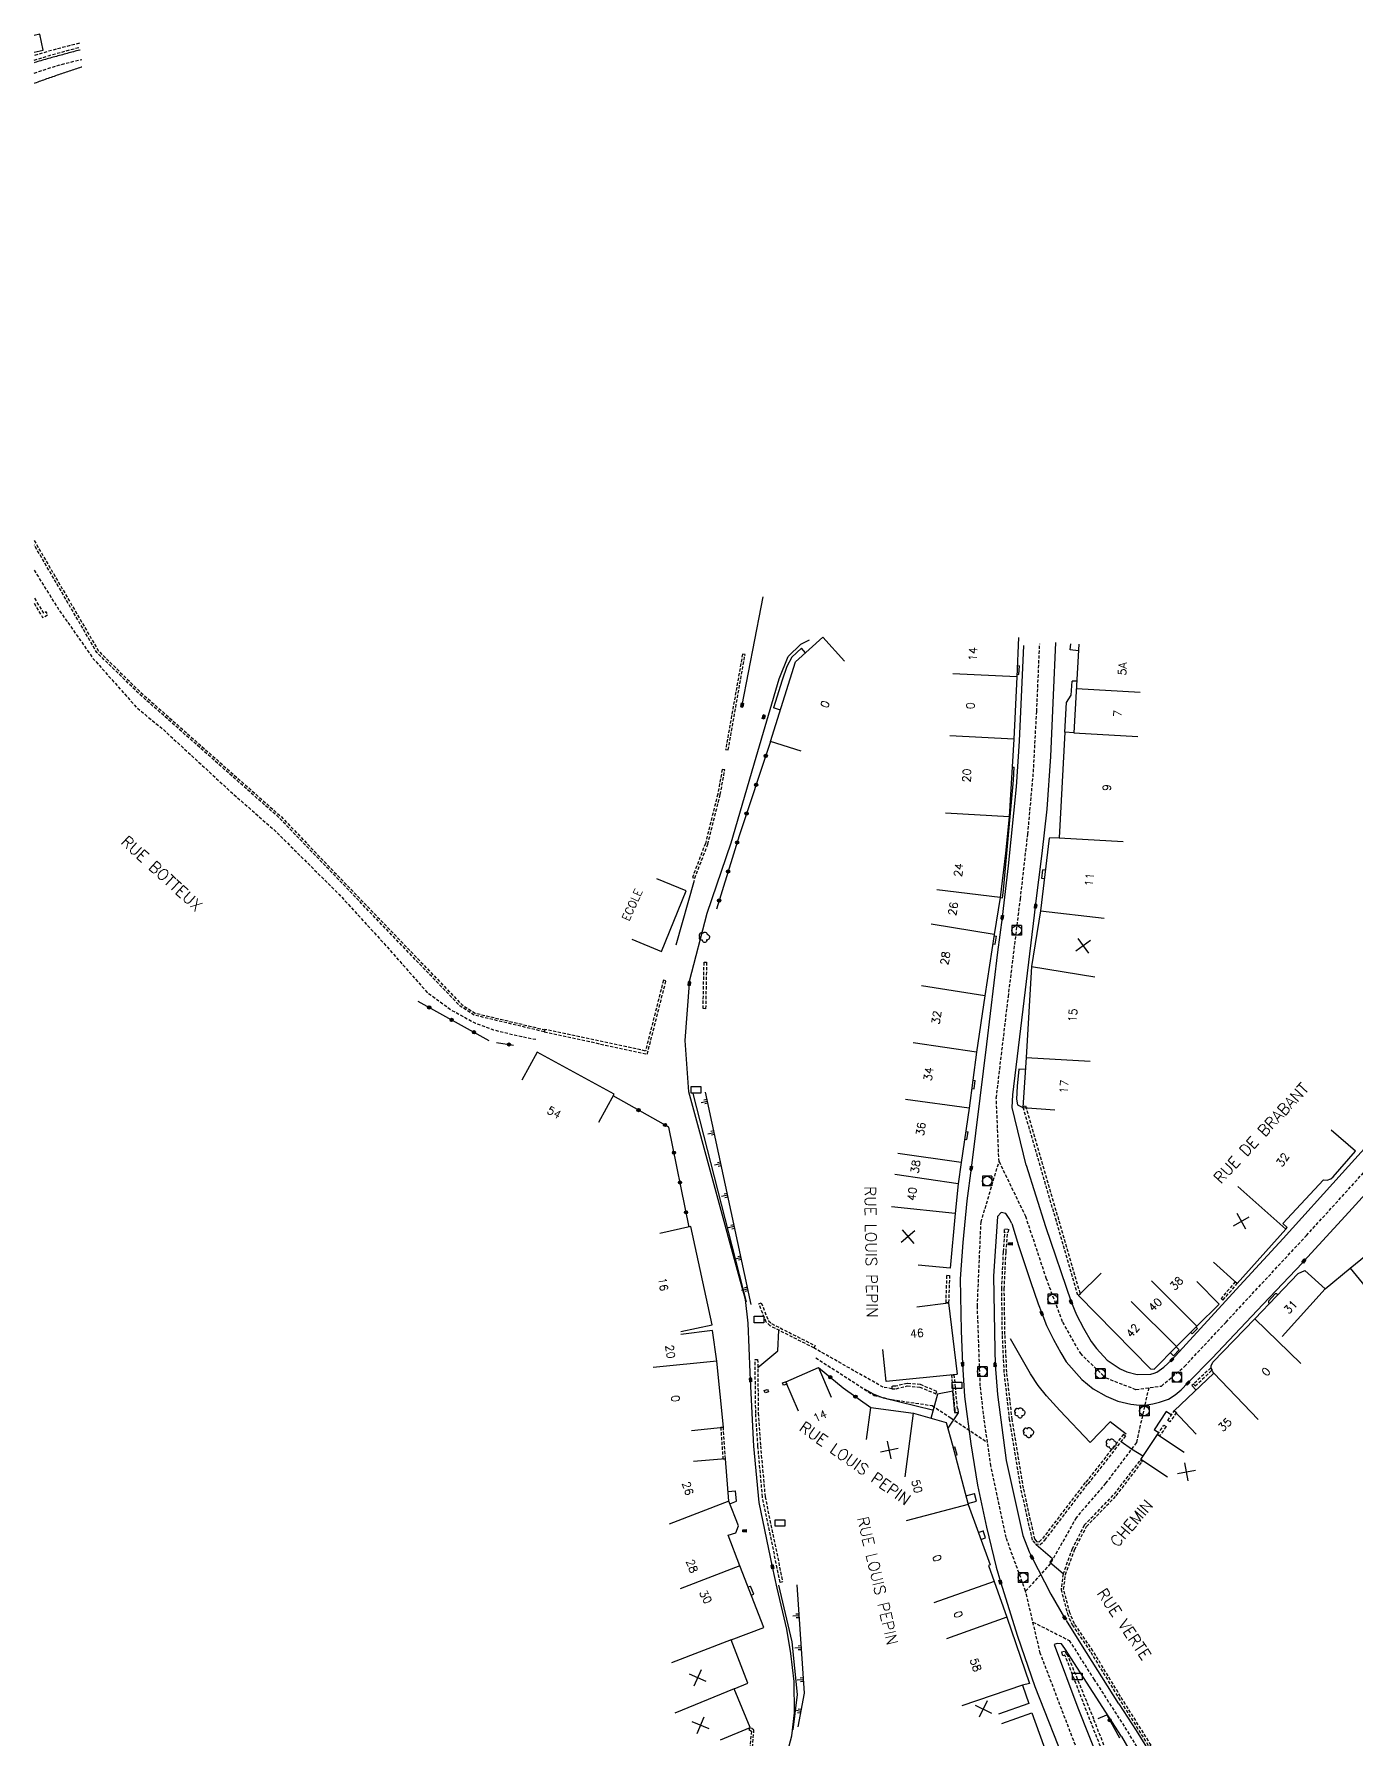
# Model space of a CAD drawing. Header units: millimetres. Extents: x 114000 to 115000, y 122000 to 123000.
# Drawn here: x 114000 to 114206.7, y 122239.7 to 122506.1 of the extents above; entities that cross this region are included whole.
import ezdxf
from ezdxf.enums import TextEntityAlignment as Align

# ---------------------------------------------------------------- set-up
doc = ezdxf.new("R2010")
doc.units = ezdxf.units.MM
doc.linetypes.add('DASHED', pattern=[0.75, 0.5, -0.25])
doc.layers.get('0').update_dxf_attribs({"linetype": 'CONTINUOUS'})
for name, color, linetype in [('W0001', 6, 'DASHED'), ('W0008', 7, 'CONTINUOUS'), ('W0100', 7, 'CONTINUOUS'), ('W0105', 7, 'CONTINUOUS'), ('W0112', 1, 'DASHED'), ('W0211', 2, 'CONTINUOUS'), ('W0300', 7, 'CONTINUOUS'), ('W0322', 7, 'CONTINUOUS'), ('W0400', 7, 'CONTINUOUS'), ('W0420', 7, 'CONTINUOUS'), ('W0984', 7, 'CONTINUOUS'), ('W0989', 7, 'CONTINUOUS'), ('W0991', 7, 'CONTINUOUS'), ('W1102', 7, 'CONTINUOUS'), ('W1471', 7, 'CONTINUOUS')]:
    doc.layers.add(name, color=color, linetype=linetype)
doc.styles.get("Standard").update_dxf_attribs({"font": 'romans.shx', "width": 0.85})

# ---------------------------------------------------------------- blocks, each defined once
blk = doc.blocks.new('t322o')
at = {"color": 0, "linetype": 'Continuous'}
for radius in [0.25, 0.15]:
    blk.add_circle((0, 0), radius, dxfattribs=at)
blk = doc.blocks.new('t991o')
at = {"color": 0, "linetype": 'Continuous'}
for p, q in [((-1, 1), (1, -1)), ((-1, -1), (1, 1))]:
    blk.add_line(p, q, dxfattribs=at)
blk = doc.blocks.new('T400')
for p, q in [((-0.15, 0.3), (0.15, 0.3)), ((-0.15, -0.25), (-0.15, 0.3)), ((-0.15, 0.15), (0.15, 0.15)), ((-0.15, 0), (0.15, 0)), ((0.15, 0.3), (0.15, -0.25)), ((-0.15, -0.15), (0.15, -0.15)), ((-0.15, -0.25), (-0.15, -0.3)), ((-0.15, -0.3), (0.15, -0.3)), ((0.15, -0.3), (0.15, -0.25))]:
    blk.add_line(p, q)
blk = doc.blocks.new('T1471')
at = {"color": 0, "linetype": 'Continuous', "flags": 128}
blk.add_lwpolyline([(-0.75, -0.5), (-0.75, 0.5), (0.75, 0.5), (0.75, -0.5), (-0.75, -0.5)], dxfattribs=at)
blk = doc.blocks.new('T300')
for p, q in [((-0.8, 0.51), (-0.86, 0.34)), ((-0.86, 0.34), (-0.86, 0.17)), ((-0.86, 0.17), (-0.74, 0.06)), ((-0.69, 0.63), (-0.8, 0.51)), ((-0.8, -0.06), (-0.74, 0.06)), ((-0.74, 0.06), (-0.69, 0.11)), ((-0.57, 0.69), (-0.69, 0.63)), ((-0.46, 0.69), (-0.57, 0.69)), ((-0.29, 0.63), (-0.46, 0.69)), ((-0.29, 0.63), (-0.17, 0.74)), ((-0.23, 0.57), (-0.29, 0.63)), ((-0.17, 0.74), (-0.06, 0.8)), ((-0.06, 0.8), (0.06, 0.8)), ((0.06, 0.8), (0.23, 0.74)), ((0.23, 0.74), (0.34, 0.63)), ((0.34, 0.63), (0.4, 0.51)), ((0.46, 0.46), (0.34, 0.46)), ((0.4, 0.51), (0.4, 0.46)), ((0.57, 0.4), (0.46, 0.46)), ((0.57, 0.4), (0.69, 0.29)), ((0.69, 0.29), (0.74, 0.17)), ((0.74, 0.06), (0.69, -0.17)), ((0.74, 0.17), (0.74, 0.06)), ((-0.8, -0.17), (-0.8, -0.06)), ((-0.8, -0.23), (-0.8, -0.17)), ((-0.74, -0.34), (-0.8, -0.23)), ((-0.69, -0.4), (-0.74, -0.34)), ((-0.51, -0.46), (-0.69, -0.4)), ((-0.4, -0.46), (-0.51, -0.46)), ((-0.4, -0.46), (-0.34, -0.46)), ((-0.34, -0.46), (-0.34, -0.4)), ((-0.34, -0.51), (-0.34, -0.46)), ((-0.29, -0.63), (-0.34, -0.51)), ((-0.17, -0.74), (-0.29, -0.63)), ((-0.06, -0.8), (-0.17, -0.74)), ((0.06, -0.8), (-0.06, -0.8)), ((0.17, -0.74), (0.06, -0.8)), ((0.23, -0.69), (0.17, -0.74)), ((0.29, -0.46), (0.23, -0.46)), ((0.29, -0.63), (0.23, -0.69)), ((0.46, -0.4), (0.29, -0.46)), ((0.34, -0.51), (0.29, -0.63)), ((0.34, -0.51), (0.34, -0.46)), ((0.57, -0.34), (0.46, -0.4)), ((0.63, -0.29), (0.57, -0.34)), ((0.69, -0.17), (0.63, -0.29))]:
    blk.add_line(p, q)
blk = doc.blocks.new('t211o')
at = {"color": 0, "linetype": 'Continuous'}
for p, q in [((-0.29, 0.5), (-0.29, 0)), ((0, 1), (0, 0)), ((0.29, 0.5), (0.29, 0))]:
    blk.add_line(p, q, dxfattribs=at)
blk = doc.blocks.new('T420')
for p, q in [((0.75, 0.75), (-0.75, 0.75)), ((-0.75, 0.75), (-0.75, -0.75)), ((0.75, 0.75), (0.75, -0.75)), ((0.75, -0.75), (-0.75, -0.75))]:
    blk.add_line(p, q)
blk.add_ellipse((0, 0), major_axis=(-0.53, 0.53), ratio=1, start_param=3.926991, end_param=10.210176)

msp = doc.modelspace()

# ---------------------------------------------------------------- linework, layer by layer
at = {"layer": 'W0001', "flags": 128}
for points in [[(114000, 122500.04), (114000.91, 122500.36), (114003.81, 122501.27), (114007.44, 122502.18)], [(114000, 122422.4), (114003.81, 122416.31), (114009.25, 122408.57), (114016.01, 122400.96), (114020.12, 122397.58), (114031.03, 122387.52), (114037.64, 122381.72), (114047.66, 122371.76), (114054.38, 122364.43), (114061.36, 122356.52), (114065.21, 122353.69), (114068.96, 122351.65), (114071.8, 122350.61), (114076.18, 122349.55), (114078.59, 122349.1)]]:
    msp.add_lwpolyline(points, dxfattribs=at)
at = {"layer": 'W0001'}
for points in [[(114163.23, 122237.48), (114157.21, 122253.26), (114154.92, 122262.96), (114151.86, 122271.31), (114149.49, 122282.5), (114148.43, 122289.87), (114147.84, 122295.01), (114147.38, 122307.43), (114147.95, 122320.58), (114150.76, 122330.03), (114150.34, 122339.97), (114152.22, 122355.77), (114154.1, 122371.04), (114155.26, 122381.16), (114156.14, 122390.86), (114156.65, 122400.36), (114157.12, 122410.88)], [(114150.76, 122330.03), (114154.89, 122321.52), (114158.1, 122311.88), (114160.67, 122304.96), (114163.47, 122300.05), (114167.43, 122296.27), (114172.16, 122294.44), (114176.14, 122294.99), (114179.75, 122298.04), (114186.23, 122304.97), (114198.8, 122318.5), (114207.87, 122328.47), (114210.74, 122331.93), (114214.97, 122336.64), (114222.62, 122343.29), (114230.1, 122349.57), (114235.87, 122354.36), (114242.93, 122357.44)], [(114122.14, 122299.39), (114131.26, 122293.52), (114134.02, 122292.87), (114140.32, 122291.93), (114143.24, 122290), (114148.96, 122286.18)], [(114174.15, 122294.72), (114172.23, 122286.15), (114167.42, 122279.79), (114162.8, 122274.41), (114158.78, 122267.23), (114154.92, 122262.96)], [(114156.07, 122258.11), (114161.73, 122255.25), (114165.58, 122249.21), (114170.43, 122241.66), (114174.43, 122235.08), (114178.5, 122229.67), (114185.78, 122219.97), (114191.63, 122212.79), (114198.45, 122205.31), (114204.38, 122200.52), (114212, 122195.63), (114217.09, 122193.07), (114225.94, 122190.5), (114231.15, 122188.72), (114234.4, 122187.17), (114240.76, 122182.67), (114243.52, 122180.74), (114256.85, 122173.68), (114264.79, 122170.37), (114272.54, 122169.53), (114279.37, 122169.09), (114280.71, 122169.09), (114284.61, 122168.5), (114289.15, 122167.27)]]:
    msp.add_lwpolyline(points, dxfattribs=at)
at = {"layer": 'W0008'}
for p, q in [((114100.34, 122363.88), (114103.19, 122373.98)), ((114102.4, 122358.24), (114105.18, 122368.82)), ((114155.01, 122329.49), (114152.8, 122338.48)), ((114152.74, 122320.36), (114152.35, 122321.17)), ((114169.9, 122240.24), (114161.04, 122254)), ((114169.48, 122245.34), (114172.19, 122241.2))]:
    msp.add_line(p, q, dxfattribs=at)
at = {"layer": 'W0008', "flags": 128}
for points in [[(114007.18, 122503.63), (114007.13, 122503.61), (114006.88, 122503.56), (114006.64, 122503.5), (114006.4, 122503.44), (114006.15, 122503.38), (114005.91, 122503.31), (114005.67, 122503.25), (114005.43, 122503.18), (114005.18, 122503.11), (114004.94, 122503.05), (114004.7, 122502.98), (114004.45, 122502.91), (114004.21, 122502.85), (114003.97, 122502.78), (114003.72, 122502.72), (114003.48, 122502.65), (114003.24, 122502.58), (114002.99, 122502.52), (114002.75, 122502.45), (114002.51, 122502.38), (114002.27, 122502.32), (114002.02, 122502.25), (114001.78, 122502.18), (114001.54, 122502.11), (114001.3, 122502.04), (114001.05, 122501.97), (114000.81, 122501.9), (114000.57, 122501.83), (114000.33, 122501.76), (114000.09, 122501.69), (114000, 122501.66)], [(114007.48, 122500.98), (114007.48, 122500.98), (114007.34, 122500.94), (114007.11, 122500.86), (114006.87, 122500.79), (114006.64, 122500.71), (114006.4, 122500.64), (114006.17, 122500.56), (114005.93, 122500.48), (114005.7, 122500.41), (114005.46, 122500.33), (114005.23, 122500.25), (114004.99, 122500.17), (114004.76, 122500.09), (114004.52, 122500.01), (114004.29, 122499.93), (114004.05, 122499.86), (114003.82, 122499.78), (114003.59, 122499.69), (114003.35, 122499.61), (114003.12, 122499.53), (114002.89, 122499.45), (114002.65, 122499.37), (114002.42, 122499.29), (114002.19, 122499.21), (114001.95, 122499.12), (114001.72, 122499.04), (114001.49, 122498.96), (114001.25, 122498.87), (114001.02, 122498.79), (114000.79, 122498.71), (114000.56, 122498.62), (114000.32, 122498.54), (114000.09, 122498.45), (114000, 122498.42)]]:
    msp.add_lwpolyline(points, dxfattribs=at)
at = {"layer": 'W0008'}
for points in [[(114110.6, 122401.09), (114110.64, 122401.34), (114113.59, 122416.65), (114113.9, 122418.24)], [(114105.18, 122368.82), (114108.9, 122379.82), (114112.84, 122393.19), (114116.43, 122405.45), (114117.82, 122408.93), (114119.82, 122410.84), (114121.17, 122411.53)], [(114154.6, 122410.63), (114153.91, 122395.72), (114153.46, 122388.57), (114152.21, 122376.25), (114151.4, 122369.55), (114151.26, 122368.18), (114150.53, 122362.77), (114148.79, 122348.4), (114147.77, 122339.95), (114146.42, 122329), (114145.75, 122323.9), (114145.12, 122317.39), (114144.7, 122311.75), (114144.86, 122303.63), (114145.07, 122298.39), (114145.39, 122293.36), (114146.36, 122285.94), (114147.38, 122279.52), (114148.79, 122272.92), (114150.34, 122266.68), (114150.98, 122264.38), (114153.63, 122255.94), (114156.34, 122248.08), (114161.41, 122235.24)], [(114152.8, 122338.48), (114152.91, 122340.46), (114156.31, 122368.51), (114156.48, 122369.92), (114157.48, 122378.15), (114158.26, 122385.06), (114158.85, 122393.31), (114159.28, 122402.86), (114159.64, 122411.12)], [(114117.18, 122235.88), (114118.38, 122240.35), (114118.82, 122243.92), (114118.77, 122248.85), (114118.26, 122253.2), (114117.6, 122257.03), (114116.09, 122263.44), (114115.37, 122266.74), (114113.29, 122276.79), (114112.45, 122285.58), (114111.95, 122295.93), (114111.89, 122297.08), (114111.55, 122304.8), (114111.15, 122308.48), (114110.38, 122311.33), (114102.3, 122340.94), (114101.73, 122348.96), (114102.38, 122357.83), (114102.4, 122358.24)], [(114155.01, 122329.49), (114158, 122319.92), (114162.02, 122308.12), (114162.87, 122306.08), (114163.94, 122304.03), (114165.16, 122301.93), (114165.98, 122300.84), (114167.68, 122299.03), (114169.67, 122297.68), (114170.71, 122297.21), (114172.35, 122296.81), (114174.47, 122296.84), (114174.99, 122297.01), (114175.4, 122297.17), (114176.53, 122297.92), (114177.77, 122299.09), (114188.4, 122310.71), (114195.15, 122318.05), (114204.36, 122328.21), (114210.29, 122334.77)], [(114152.74, 122320.36), (114153.82, 122316.92), (114155.66, 122311.31), (114156.86, 122307.83), (114157.44, 122306.35), (114158.17, 122304.42), (114159.26, 122302.24), (114160.41, 122300.15), (114161.26, 122298.79), (114163.68, 122296.01), (114165.47, 122294.54), (114167.52, 122293.38), (114169.34, 122292.61), (114171.38, 122292.14), (114172.71, 122292.01), (114173.84, 122292.06), (114174.82, 122292.23), (114175.83, 122292.45), (114177.26, 122292.95), (114178.28, 122293.63), (114179.21, 122294.37), (114180.28, 122295.46), (114184.05, 122299.36), (114191.99, 122307.74), (114198.18, 122314.25), (114198.39, 122314.5), (114205.42, 122322.14), (114212.12, 122329.54)], [(114152.35, 122321.17), (114151.81, 122321.93), (114151.08, 122322.07), (114150.52, 122321.48), (114149.89, 122312.13), (114150.09, 122300.66), (114150.14, 122298.31), (114150.51, 122293.65), (114151.89, 122283.35), (114154.46, 122271.62), (114155.49, 122269.11), (114155.89, 122268.24), (114158.87, 122262.49), (114161.01, 122258.78)], [(114170.63, 122287.45), (114168.14, 122289.38), (114165, 122286.15), (114160.26, 122291.16), (114158.19, 122293.47), (114156.86, 122295.05), (114155.7, 122296.9), (114152.57, 122302.37)], [(114169.48, 122245.34), (114163.52, 122254.77), (114161.32, 122258.37)], [(114161.04, 122254), (114160.51, 122254.73), (114159.85, 122254.78), (114159.38, 122254.63), (114163.07, 122244.71), (114168.21, 122231.74), (114169.64, 122227.99), (114184.44, 122190.44), (114201.32, 122147.46), (114202.69, 122143.27), (114204.86, 122136.54), (114206.91, 122129.79), (114209.77, 122120.18), (114212.12, 122112.12), (114213.6, 122106.93), (114214.99, 122101.66), (114219.53, 122085.25), (114223, 122072.5), (114225.25, 122064.32)], [(114169.9, 122240.24), (114173.48, 122234.08), (114176.43, 122230.05), (114178.16, 122228.04)], [(114172.19, 122241.2), (114175.33, 122236.14), (114175.9, 122235.22), (114182.76, 122226.31), (114188.01, 122219.32), (114199.94, 122205.92), (114204.54, 122202.34), (114209.28, 122199.14), (114214.15, 122196.18), (114217.65, 122194.5), (114220.03, 122193.65), (114226.86, 122191.79), (114232.04, 122190.15), (114237.42, 122186.79), (114244.88, 122181.79), (114249.21, 122179.63), (114255.97, 122176.02), (114260.52, 122173.81), (114264.1, 122172.4), (114265.48, 122171.96), (114266.87, 122171.68), (114269, 122171.45), (114271.62, 122171.22)]]:
    msp.add_lwpolyline(points, dxfattribs=at)
at = {"layer": 'W0100'}
for q in [(114201.46, 122327.17), (114195.79, 122319.73)]:
    msp.add_line((114195.1, 122320.36), q, dxfattribs=at)
at = {"layer": 'W0100', "flags": 128}
msp.add_lwpolyline([(114000, 122503.3), (114001.42, 122503.61), (114000.89, 122506.13), (114000, 122505.93)], dxfattribs=at)
at = {"layer": 'W0100'}
for points in [[(114119.84, 122394.16), (114115.07, 122395.66), (114118.96, 122408.08), (114123.26, 122411.93), (114126.6, 122408.21)], [(114153.81, 122411.88), (114153.54, 122405.75), (114153.06, 122396.02), (114152.36, 122383.87), (114151.79, 122378.2), (114150.95, 122371.27), (114150.02, 122365.53), (114148.54, 122355.94), (114147.27, 122347.15), (114146.08, 122338.37), (114144.86, 122329.89), (114144.39, 122326.59), (114143.91, 122321.94), (114143.12, 122313.4), (114138.14, 122313.85)], [(114163.25, 122410.84), (114163.25, 122410.84), (114163.25, 122410.84), (114162.46, 122397)], [(114162.46, 122397), (114161.06, 122397.08), (114160.15, 122380.59), (114158.59, 122380.57), (114157.27, 122369.2), (114155.85, 122360.53), (114155.01, 122346.32), (114154.47, 122338.48), (114159.46, 122338.14)], [(114093.39, 122364.78), (114098.01, 122362.87), (114101.9, 122372.3), (114097.28, 122374.21)], [(114181.59, 122287.46), (114178.15, 122291.09), (114184.34, 122296.98), (114184.18, 122297.18), (114183.99, 122297.51), (114183.92, 122297.74), (114183.91, 122298.12), (114184.15, 122298.7), (114190.73, 122305.49), (114197.5, 122312.56), (114198.54, 122313.01), (114201.7, 122310.14), (114205.64, 122313.37), (114209.8, 122316.78), (114213.68, 122319.9), (114217.35, 122322.87), (114216.04, 122325.69), (114212.77, 122329.42), (114215.31, 122332.27), (114217.45, 122334.7), (114221.98, 122338.58), (114231.7, 122346.91), (114237, 122351.41), (114239.98, 122348.05)], [(114088.24, 122336.17), (114090.64, 122340.56), (114078.61, 122347.14), (114076.21, 122342.76)], [(114201.46, 122327.17), (114202.03, 122327.14), (114202.59, 122327.33), (114202.97, 122327.65), (114206.45, 122331.67), (114202.67, 122334.94)], [(114101.04, 122303.49), (114105.93, 122304.54), (114102.63, 122319.88), (114097.75, 122318.83)], [(114184.26, 122314.32), (114187.99, 122310.99), (114195.56, 122319.49), (114195.79, 122319.73)], [(114166.72, 122312.62), (114163.16, 122309.12), (114174.44, 122297.65), (114174.99, 122297.6), (114178.51, 122301.17), (114181.67, 122304.31), (114185.17, 122307.78), (114181.65, 122311.33)], [(114137.92, 122307.37), (114142.88, 122307.97), (114144.22, 122296.84), (114144.14, 122296.8), (114133.11, 122295.71), (114132.62, 122300.68)], [(114102.72, 122288.06), (114107.69, 122288.55), (114106.66, 122298.88), (114106.02, 122303.66), (114101.06, 122303.01)], [(114119.43, 122291.07), (114117.46, 122295.66), (114122.56, 122297.86), (114124.54, 122293.27)], [(114130.07, 122286.65), (114130.72, 122291.61), (114137.41, 122290.73), (114142.51, 122289.27), (114143.49, 122285.73), (114145.93, 122276.5), (114149.39, 122267.04), (114149.1, 122266.96), (114149.99, 122264.45), (114151.98, 122258.9), (114155.53, 122248.51), (114155.52, 122248.54), (114154.41, 122248.25), (114155.4, 122245.41), (114150.68, 122243.76)], [(114177.09, 122280.74), (114172.93, 122283.51), (114175.52, 122287.42), (114179.69, 122284.65)], [(114107.25, 122239.74), (114111.87, 122241.65), (114109.37, 122247.71), (114111.53, 122248.56), (114108.92, 122255.33), (114114.01, 122257.28), (114110.26, 122266.93), (114108.46, 122271.71), (114109.62, 122272.08), (114110.04, 122273.17), (114108.56, 122277), (114108.02, 122283.61), (114103.04, 122283.21)], [(114151.2, 122242.26), (114155.9, 122243.95), (114157.7, 122238.92), (114159.67, 122233.43), (114162.05, 122227.45), (114164, 122222.16), (114166.98, 122214.33), (114169.85, 122207.15), (114172.76, 122199.36), (114175.81, 122191.68), (114178.29, 122185.21), (114181.04, 122178.45), (114180.16, 122176.81), (114175.65, 122174.83), (114173.64, 122179.41)]]:
    msp.add_lwpolyline(points, dxfattribs=at)
at = {"layer": 'W0105'}
for p, q in [((114120.54, 122409.5), (114119.92, 122410.2)), ((114153.56, 122406.14), (114153.88, 122406.12)), ((114153.62, 122407.51), (114153.98, 122407.49)), ((114153.88, 122406.12), (114153.98, 122407.49)), ((114162.92, 122405.05), (114162.19, 122405.09)), ((114116.6, 122400.54), (114115.53, 122400.88)), ((114152.8, 122391.65), (114153.15, 122391.63)), ((114157.45, 122374.27), (114157.63, 122375.59)), ((114157.85, 122374.22), (114157.45, 122374.27)), ((114158, 122375.54), (114157.63, 122375.59)), ((114150.96, 122371.29), (114151.3, 122371.25)), ((114149.79, 122364.04), (114150.15, 122363.98)), ((114149.99, 122365.31), (114150.35, 122365.25)), ((114150.15, 122363.98), (114150.35, 122365.25)), ((114154.88, 122344.4), (114153.87, 122344.47)), ((114146.5, 122341.46), (114146.86, 122341.41)), ((114146.67, 122342.73), (114147.05, 122342.68)), ((114146.86, 122341.41), (114147.05, 122342.68)), ((114145.38, 122333.52), (114145.75, 122333.47)), ((114145.56, 122334.76), (114145.92, 122334.71)), ((114145.75, 122333.47), (114145.92, 122334.71)), ((114194.33, 122309.25), (114194.17, 122309.41)), ((114193.01, 122307.87), (114192.88, 122308)), ((114181.56, 122304.2), (114181.77, 122303.98)), ((114180.71, 122303.35), (114180.93, 122303.12)), ((114181.77, 122303.98), (114180.93, 122303.12)), ((114177.53, 122300.17), (114178.01, 122299.7)), ((114178.92, 122300.65), (114178.01, 122299.7)), ((114178.45, 122301.11), (114178.92, 122300.65)), ((114181.14, 122295.3), (114180.89, 122295.07)), ((114181.54, 122294.33), (114180.89, 122295.07)), ((114176.9, 122290.99), (114175.01, 122288.14)), ((114177.7, 122290.44), (114176.9, 122290.99)), ((114175.7, 122287.67), (114175.01, 122288.14)), ((114143.57, 122285.41), (114143.86, 122285.49)), ((114144.22, 122284.25), (114143.86, 122285.49)), ((114143.92, 122284.17), (114144.22, 122284.25)), ((114108.44, 122278.51), (114109.61, 122278.61)), ((114109.77, 122277.01), (114109.61, 122278.61)), ((114145.57, 122277.86), (114146.91, 122278.22)), ((114147.24, 122276.98), (114146.91, 122278.22)), ((114108.72, 122276.6), (114109.77, 122277.01)), ((114145.9, 122276.62), (114147.24, 122276.98)), ((114147.53, 122272.12), (114148.26, 122272.38)), ((114147.93, 122271.02), (114148.64, 122271.28)), ((114111.56, 122263.6), (114111.95, 122263.75)), ((114112.46, 122262.46), (114111.95, 122263.75)), ((114112.06, 122262.31), (114112.46, 122262.46))]:
    msp.add_line(p, q, dxfattribs=at)
for points in [[(114163.19, 122409.81), (114161.89, 122409.96), (114161.97, 122410.91)], [(114119.92, 122410.2), (114118.41, 122408.83), (114117.62, 122407.35), (114116.87, 122405.23), (114115.53, 122400.88)], [(114161.05, 122397.08), (114161.32, 122401.72), (114162.04, 122402.89), (114162.19, 122405.09)], [(114151.3, 122371.25), (114151.47, 122372.45), (114153.03, 122389.59), (114153.15, 122391.63)], [(114153.87, 122344.47), (114153.62, 122341.8), (114153.51, 122339.79), (114153.66, 122338.91), (114154.46, 122338.49)], [(114194.17, 122309.41), (114193.93, 122309.36), (114192.86, 122308.25), (114192.88, 122308)], [(114113.06, 122297.87), (114116.22, 122300.5), (114116.34, 122303.72)], [(114140.38, 122291.24), (114132.69, 122293.1), (114131.15, 122293.7), (114129.74, 122294.49)], [(114142.81, 122288.38), (114144.45, 122290.82), (114143.84, 122290.85), (114143.55, 122294.16), (114141.16, 122293.73), (114140.09, 122289.9)], [(114173.32, 122283.99), (114171.44, 122285.12), (114169.87, 122286.25)], [(114148.64, 122271.28), (114148.26, 122272.38), (114148.24, 122272.41)], [(114156.55, 122270.25), (114159.1, 122268.03), (114158.68, 122267.48), (114160.81, 122265.7)]]:
    msp.add_lwpolyline(points, dxfattribs=at)
at = {"layer": 'W0112'}
for p, q in [((114108.45, 122394.33), (114111.08, 122409.22)), ((114111.08, 122409.22), (114110.69, 122409.29)), ((114107.21, 122387.35), (114107.91, 122391.21)), ((114104.52, 122353.93), (114104.68, 122361.17)), ((114104.68, 122361.17), (114105.07, 122361.16)), ((114095.81, 122346.83), (114098.72, 122358.26)), ((114079.72, 122350.3), (114095.81, 122346.83)), ((114159.72, 122320.72), (114154.52, 122338.62)), ((114143.03, 122312.27), (114142.88, 122307.97)), ((114185.75, 122308.42), (114187.98, 122310.98)), ((114187.98, 122310.98), (114187.68, 122311.25)), ((114114.39, 122304.94), (114113.24, 122307.83)), ((114142.88, 122307.97), (114142.48, 122307.98)), ((114112.75, 122290.75), (114112.65, 122299.15)), ((114132.66, 122294.79), (114121.85, 122300.93)), ((114143.38, 122296.68), (114143.77, 122296.72)), ((114183.84, 122297.83), (114181.16, 122295.29)), ((114114.09, 122294.27), (114114.6, 122294.47)), ((114114.6, 122294.47), (114114.75, 122294.1)), ((114116.93, 122295.46), (114117.46, 122295.66)), ((114117.46, 122295.66), (114117.6, 122295.29)), ((114134.03, 122294.55), (114132.66, 122294.79)), ((114138.37, 122294.82), (114140.88, 122293.78)), ((114181.16, 122295.29), (114181.43, 122295)), ((114143.85, 122291.2), (114143.88, 122290.8)), ((114177.13, 122289.61), (114178.15, 122291.09)), ((114178.15, 122291.09), (114178.48, 122290.86)), ((114107.69, 122288.55), (114107.29, 122288.52)), ((114108.01, 122283.62), (114107.69, 122288.55)), ((114175.53, 122287.43), (114176.53, 122288.89)), ((114176.53, 122288.89), (114176.86, 122288.66)), ((114170.2, 122287.45), (114170.52, 122287.2)), ((114172.88, 122283.45), (114173.18, 122283.22)), ((114157.61, 122271.17), (114164.33, 122279.98)), ((114157.94, 122270.92), (114164.63, 122279.71)), ((114162.57, 122269.41), (114164.45, 122273.07)), ((114169.42, 122246.29), (114174.17, 122238.69)), ((114112.48, 122241.25), (114111.87, 122241.67)), ((114112.11, 122237.07), (114112.48, 122241.25))]:
    msp.add_line(p, q, dxfattribs=at)
at = {"layer": 'W0112', "flags": 128}
for points in [[(114007.07, 122504.7), (114002.24, 122503.46), (114000, 122502.74)], [(114000, 122502.04), (114002.42, 122502.81), (114007.09, 122504.08)], [(114000, 122427.05), (114010.07, 122409.77), (114016.67, 122403.31), (114038.55, 122383.95), (114066.81, 122354.56), (114068.92, 122353.22), (114079.8, 122350.63), (114079.72, 122350.3), (114068.78, 122352.91), (114066.59, 122354.3), (114038.32, 122383.71), (114016.44, 122403.07), (114009.8, 122409.56), (114000, 122426.38)], [(114000, 122417.24), (114001.33, 122414.99), (114002.15, 122415.45), (114001.91, 122415.89), (114001.51, 122415.67), (114000, 122418.22)]]:
    msp.add_lwpolyline(points, dxfattribs=at)
at = {"layer": 'W0112'}
for points in [[(114110.69, 122409.29), (114108.05, 122394.4), (114108.45, 122394.33)], [(114107.91, 122391.21), (114107.51, 122391.28), (114106.82, 122387.43), (114104.88, 122379.72)], [(114103.22, 122374.28), (114105.26, 122379.6), (114107.21, 122387.35)], [(114104.88, 122379.72), (114102.85, 122374.42), (114103.22, 122374.28)], [(114105.07, 122361.16), (114104.92, 122353.92), (114104.52, 122353.93)], [(114098.72, 122358.26), (114098.33, 122358.36), (114095.52, 122347.31)], [(114095.52, 122347.31), (114079.81, 122350.69), (114079.72, 122350.3)], [(114154.52, 122338.62), (114154.9, 122338.73), (114160.12, 122320.78), (114160.12, 122320.78)], [(114163.07, 122309.18), (114159.72, 122320.72), (114159.72, 122320.72)], [(114160.12, 122320.78), (114163.46, 122309.29), (114163.07, 122309.18)], [(114155.99, 122270.92), (114154.18, 122278.96), (114152.42, 122289.71), (114151.58, 122297.11), (114151.29, 122303.04), (114151.19, 122310.16), (114151.46, 122315.96), (114151.7, 122318.96)], [(114156.36, 122271.07), (114154.58, 122279.03), (114152.82, 122289.76), (114151.98, 122297.14), (114151.69, 122303.05), (114151.58, 122310.16), (114151.86, 122315.94), (114152.1, 122318.95)], [(114151.7, 122318.96), (114151.6, 122318.92), (114151.65, 122319.53), (114152.23, 122319.49), (114152.2, 122318.93), (114152.1, 122318.95)], [(114142.48, 122307.98), (114142.63, 122312.29), (114143.03, 122312.27)], [(114187.68, 122311.25), (114185.45, 122308.68), (114185.75, 122308.42)], [(114113.24, 122307.83), (114113.61, 122307.98), (114114.73, 122305.18), (114115.22, 122304.73)], [(114121.85, 122300.93), (114114.99, 122304.4), (114114.39, 122304.94)], [(114115.22, 122304.73), (114122.04, 122301.29), (114121.85, 122300.93)], [(114112.65, 122299.15), (114113.05, 122299.15), (114113.15, 122290.77), (114113.49, 122285.67), (114114.21, 122277.7)], [(114143.85, 122291.2), (114143.9, 122291.21), (114143.57, 122294.74), (114143.38, 122296.68)], [(114143.88, 122290.8), (114144.43, 122290.85), (114144.37, 122291.42), (114144.28, 122291.42), (114143.96, 122294.78), (114143.77, 122296.72)], [(114181.43, 122295), (114184.11, 122297.54), (114183.84, 122297.83)], [(114114.75, 122294.1), (114114.24, 122293.9), (114114.09, 122294.27)], [(114117.6, 122295.29), (114117.07, 122295.09), (114116.93, 122295.46)], [(114134.64, 122294.97), (114134.02, 122294.96), (114134.03, 122294.55)], [(114134.03, 122294.55), (114134.69, 122294.57), (114136.43, 122295), (114138.37, 122294.82)], [(114140.88, 122293.78), (114141.03, 122294.15), (114138.47, 122295.21), (114136.39, 122295.4), (114134.64, 122294.97)], [(114116.57, 122264.31), (114113.81, 122277.64), (114113.09, 122285.64), (114112.75, 122290.75)], [(114178.48, 122290.86), (114177.46, 122289.39), (114177.13, 122289.61)], [(114107.29, 122288.52), (114107.62, 122283.59), (114108.01, 122283.62)], [(114176.86, 122288.66), (114175.86, 122287.2), (114175.53, 122287.43)], [(114170.2, 122287.45), (114164.62, 122280.32), (114164.33, 122279.98)], [(114170.52, 122287.2), (114164.94, 122280.06), (114164.63, 122279.71)], [(114164.09, 122273.25), (114168.8, 122278.11), (114172.88, 122283.45)], [(114164.45, 122273.07), (114169.09, 122277.86), (114173.18, 122283.22)], [(114114.21, 122277.7), (114116.96, 122264.39), (114116.57, 122264.31)], [(114164.09, 122273.25), (114162.2, 122269.57), (114160.77, 122265.63), (114160.46, 122263.22), (114161.45, 122259.43), (114162.2, 122257.67), (114165.1, 122253.4), (114169.42, 122246.29)], [(114156.04, 122270.83), (114156.42, 122270.33), (114157.17, 122270.24), (114157.94, 122270.92)], [(114156.36, 122271.07), (114156.64, 122270.71), (114157.04, 122270.66), (114157.61, 122271.17)], [(114174.17, 122238.69), (114174.51, 122238.91), (114169.76, 122246.5), (114165.44, 122253.61), (114162.55, 122257.87), (114161.83, 122259.56), (114160.86, 122263.24), (114161.16, 122265.54), (114162.57, 122269.41)], [(114165.24, 122242.17), (114161.07, 122252.96), (114160.71, 122252.87), (114160.52, 122253.45), (114161.06, 122253.6), (114161.25, 122253.13), (114161.38, 122253.18), (114165.58, 122242.9)], [(114185.68, 122192.25), (114183.04, 122198.31), (114178.32, 122210.39), (114175.31, 122218.08), (114172.8, 122224.6), (114169.64, 122232.63), (114165.58, 122242.9)], [(114111.87, 122241.67), (114111.65, 122241.34), (114112.07, 122241.06)], [(114112.07, 122241.06), (114111.71, 122237.11), (114112.11, 122237.07)], [(114185.15, 122192.02), (114182.5, 122198.09), (114177.77, 122210.18), (114174.77, 122217.87), (114172.25, 122224.38), (114169.09, 122232.42), (114165.24, 122242.17)]]:
    msp.add_lwpolyline(points, dxfattribs=at)
at = {"layer": 'W0211'}
for p, q in [((114111.3, 122308.15), (114102.99, 122340.68)), ((114112.06, 122307.73), (114104.9, 122340.87))]:
    msp.add_line(p, q, dxfattribs=at)
for points in [[(114118.6, 122241.27), (114119.29, 122246.79), (114118.45, 122255.04), (114116.35, 122263.91)], [(114119.36, 122241.76), (114120.35, 122247.01), (114119.25, 122263.93)]]:
    msp.add_lwpolyline(points, dxfattribs=at)
at = {"layer": 'W0322'}
for p, q in [((114122.56, 122297.86), (114126.41, 122294.72)), ((114126.41, 122294.72), (114130.72, 122291.61))]:
    msp.add_line(p, q, dxfattribs=at)
for points in [[(114115.06, 122395.66), (114110.17, 122380.93), (114106.61, 122369.46)], [(114102.33, 122319.79), (114099.17, 122335.41), (114090.49, 122340.29)], [(114166.28, 122243.04), (114167.6, 122243.62), (114169.59, 122240.05)]]:
    msp.add_lwpolyline(points, dxfattribs=at)
at = {"layer": 'W0322', "flags": 128}
for points in [[(114059.98, 122355.07), (114071.07, 122348.96)], [(114072.24, 122348.66), (114074.88, 122348.22)]]:
    msp.add_lwpolyline(points, dxfattribs=at)
at = {"layer": 'W1102'}
for p, q in [((114153.54, 122405.75), (114143.55, 122406.2)), ((114162.86, 122403.95), (114172.84, 122403.37)), ((114153.06, 122396.02), (114143.07, 122396.51)), ((114162.46, 122397), (114172.44, 122396.43)), ((114152.36, 122383.87), (114142.38, 122384.45)), ((114160.15, 122380.59), (114170.14, 122380.04)), ((114150.95, 122371.27), (114141.03, 122372.47)), ((114157.27, 122369.2), (114167.2, 122368.05)), ((114150.02, 122365.53), (114140.15, 122367.13)), ((114155.85, 122360.53), (114165.71, 122358.91)), ((114148.54, 122355.94), (114138.66, 122357.47)), ((114147.27, 122347.15), (114137.37, 122348.57)), ((114155.01, 122346.32), (114164.99, 122345.73)), ((114146.08, 122338.37), (114136.17, 122339.71)), ((114144.86, 122329.89), (114134.96, 122331.31)), ((114144.39, 122326.59), (114134.49, 122328.01)), ((114195.56, 122319.49), (114188.1, 122326.14)), ((114143.91, 122321.94), (114133.96, 122322.96)), ((114205.64, 122313.37), (114211.98, 122305.63)), ((114181.67, 122304.31), (114174.6, 122311.39)), ((114201.7, 122310.14), (114194.98, 122302.73)), ((114178.51, 122301.17), (114171.4, 122308.19)), ((114190.73, 122305.49), (114197.91, 122298.53)), ((114106.66, 122298.88), (114096.71, 122297.88)), ((114184.34, 122296.98), (114191.23, 122289.74)), ((114136.11, 122280.82), (114137.41, 122290.73)), ((114108.56, 122277), (114099.24, 122273.4)), ((114145.93, 122276.5), (114136.26, 122273.94)), ((114110.26, 122266.93), (114100.94, 122263.31)), ((114149.99, 122264.45), (114140.56, 122261.11)), ((114151.98, 122258.9), (114142.56, 122255.52)), ((114108.92, 122255.33), (114099.59, 122251.73)), ((114154.41, 122248.25), (114144.95, 122245.02)), ((114109.37, 122247.71), (114100.13, 122243.9))]:
    msp.add_line(p, q, dxfattribs=at)

# ---------------------------------------------------------------- block references
at = {"layer": 'W0211'}
for p, rotation in [((114105.2, 122339.49), 102.1861963764663), ((114106.26, 122334.6), 102.1861963764663), ((114107.31, 122329.72), 102.1861963764663), ((114108.37, 122324.83), 102.1861963764663), ((114109.42, 122319.94), 102.1861963764663), ((114110.48, 122315.06), 102.1861963764663), ((114111.53, 122310.17), 102.1861963764663), ((114119.56, 122259.14), 93.7141203982507), ((114119.88, 122254.15), 93.7141203982507), ((114120.21, 122249.16), 93.7141203982507), ((114119.82, 122244.21), 79.34089483896858)]:
    msp.add_blockref('t211o', p, dxfattribs=dict(at, rotation=rotation))
at = {"layer": 'W0300'}
for p in [(114104.77, 122365.06), (114154.06, 122290.78), (114155.42, 122287.7), (114168.35, 122285.92)]:
    msp.add_blockref('T300', p, dxfattribs=at)
at = {"layer": 'W0322'}
for p, rotation in [((114114.32, 122393.4), 251.628076500685), ((114112.82, 122388.89), 251.628076500685), ((114111.32, 122384.39), 251.628076500685), ((114109.85, 122379.87), 252.7426189857152), ((114108.43, 122375.34), 252.7426189857152), ((114107.03, 122370.8), 252.7426189857152), ((114061.74, 122354.11), 331.1222184704109), ((114065.24, 122352.17), 331.1222184704109), ((114068.74, 122350.24), 331.1222184704109), ((114074.21, 122348.33), 350.6670370638778), ((114094.44, 122338.08), 150.6319855956528), ((114098.58, 122335.75), 150.6319855956528), ((114099.98, 122331.43), 101.4115469769405), ((114100.92, 122326.77), 101.4115469769405), ((114101.86, 122322.11), 101.4115469769405), ((114124.4, 122296.36), 320.7903754887506), ((114128.33, 122293.33), 324.1343010183111), ((114168.06, 122242.8), 299.057325101227)]:
    msp.add_blockref('t322o', p, dxfattribs=dict(at, rotation=rotation))
at = {"layer": 'W0400'}
for p, rotation in [((114110.64, 122401.34), 349.2200204249797), ((114113.99, 122399.48), 164.0151704263607), ((114151.26, 122368.18), 354.3506001409247), ((114156.48, 122369.92), 173.1110697494854), ((114102.38, 122357.83), 175.8488971437634), ((114146.42, 122329), 352.9841908266701), ((114152.56, 122317.21), 90), ((114198.39, 122314.5), 140.1994163893938), ((114162.02, 122308.12), 198.7865257626911), ((114157.44, 122306.35), 21.30273863589795), ((114177.77, 122299.09), 313.432422578063), ((114111.95, 122295.93), 182.8119220283934), ((114145.07, 122298.39), 2.32344352665975), ((114150.14, 122298.31), 181.2829052934339), ((114180.28, 122295.46), 135.3601538478137), ((114111.02, 122272.36), 90), ((114115.37, 122266.74), 192.4450870255522), ((114155.89, 122268.24), 204.6618057188806), ((114150.98, 122264.38), 15.48673571032771), ((114161.01, 122258.78), 210.0160469895353)]:
    msp.add_blockref('T400', p, dxfattribs=dict(at, rotation=rotation))
at = {"layer": 'W0420'}
for p in [(114153.51, 122366.14), (114148.91, 122326.99), (114159.15, 122308.56), (114148.14, 122297.24), (114166.59, 122296.93), (114178.55, 122296.34), (114173.48, 122291.1), (114154.51, 122265.07)]:
    msp.add_blockref('T420', p, dxfattribs=at)
at = {"layer": 'W0991'}
for p, rotation in [((114163.92, 122363.74), 260.6692210841633), ((114188.63, 122320.71), 73.91713550912733), ((114136.54, 122318.31), 264.7282498775942), ((114133.61, 122284.99), 56.40376236521747), ((114180.06, 122281.59), 56.40376236521747), ((114103.69, 122249.43), 111.0946901099329), ((114148.29, 122244.53), 289.2126221916311), ((114104.15, 122242.01), 112.4302894717982)]:
    msp.add_blockref('t991o', p, dxfattribs=dict(at, rotation=rotation))
at = {"layer": 'W1471'}
for p in [(114103.43, 122341.25), (114113.27, 122305.38), (114144.18, 122295.09), (114116.55, 122273.59), (114163.01, 122249.62)]:
    msp.add_blockref('T1471', p, dxfattribs=at)

# ---------------------------------------------------------------- texts
at = {"layer": 'W0984'}
msp.add_text('ECOLE', height=1.25, rotation=65.6878, dxfattribs=at).set_placement((114093.43, 122370.13), align=Align.MIDDLE)
at = {"layer": 'W0989'}
for s, rotation, p in [('RUE BOTTEUX', 317.5883, (114019.97, 122375.03)), ('RUE DE BRABANT', 46.9623, (114191.72, 122334.48)), ('RUE LOUIS PEPIN', 270.9793, (114130.8, 122315.93)), ('RUE LOUIS PEPIN', 324.6148, (114128.28, 122282.93)), ('CHEMIN', 49.3531, (114171.46, 122273.55)), ('RUE LOUIS PEPIN', 283.3251, (114131.81, 122264.57)), ('RUE VERTE', 304.1482, (114170.32, 122257.81))]:
    msp.add_text(s, height=1.75, rotation=rotation, dxfattribs=at).set_placement(p, align=Align.MIDDLE)
at = {"layer": 'W0991'}
for s, rotation, p in [('14', 87.4348, (114146.69, 122409.3)), ('5A', 86.7038, (114170.04, 122406.99)), ('0', 67.894, (114123.56, 122401.47)), ('0', 87.1517, (114146.31, 122401.23)), ('7', 87.2329, (114169.3, 122400.02)), ('20', 86.718, (114145.72, 122390.35)), ('9', 86.8617, (114167.6, 122388.45)), ('24', 83.0871, (114144.43, 122375.58)), ('11', 83.4051, (114164.88, 122374.08)), ('26', 80.8028, (114143.58, 122369.52)), ('28', 81.2012, (114142.36, 122361.8)), ('32', 81.7752, (114140.98, 122352.54)), ('15', 85.2529, (114162.29, 122352.89)), ('34', 82.2665, (114139.74, 122343.7)), ('17', 84.5938, (114160.93, 122341.74)), ('54', 331.3019, (114081.26, 122337.71)), ('36', 81.8464, (114138.54, 122335.12)), ('32', 54.3, (114195.07, 122330.33)), ('38', 81.8256, (114137.7, 122329.24)), ('40', 84.1131, (114137.19, 122324.98)), ('16', 278.1486, (114098.31, 122310.88)), ('38', 46.4103, (114178.49, 122311.02)), ('40', 43.708, (114175.15, 122307.7)), ('31', 46.2502, (114196.31, 122307.33)), ('42', 49.4219, (114171.66, 122303.64)), ('46', 5.6675, (114137.93, 122303.22)), ('20', 277.5857, (114099.4, 122300.35)), ('0', 45.9024, (114192.47, 122297.22)), ('0', 275.724, (114100.21, 122293.02)), ('14', 23.2805, (114122.78, 122290.33)), ('35', 43.5727, (114186.07, 122288.96)), ('50', 284.8471, (114137.94, 122279.32)), ('26', 287.5431, (114102.14, 122279)), ('28', 290.6177, (114102.81, 122266.86)), ('0', 289.7319, (114141.08, 122268.1)), ('30', 297.9189, (114104.92, 122262.06)), ('0', 289.7319, (114144.39, 122259.31)), ('58', 288.879, (114147.13, 122251.44))]:
    msp.add_text(s, height=1.25, rotation=rotation, dxfattribs=at).set_placement(p, align=Align.MIDDLE)

doc.saveas('drawing.dxf')
